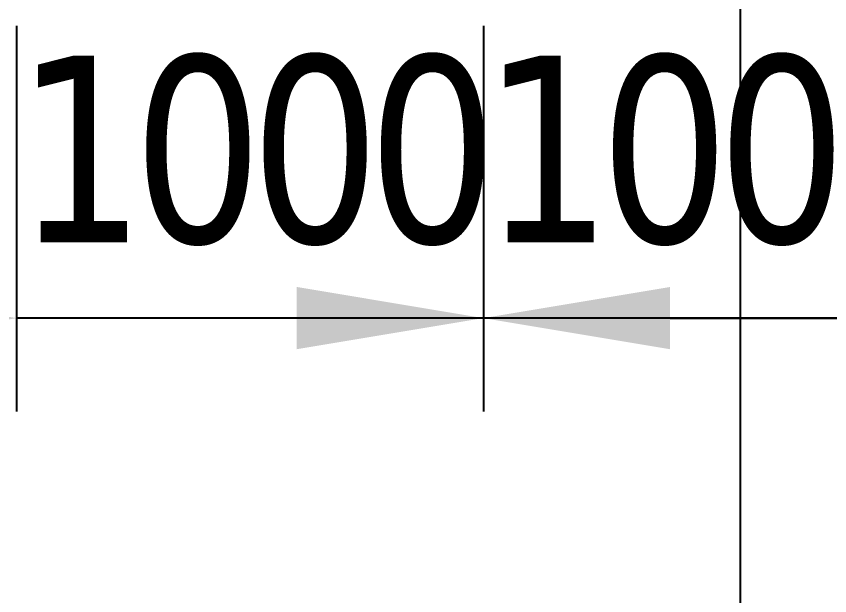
# Model space of a CAD drawing. Header units: millimetres. Extents: x 434053 to 1059003, y -2417481 to 936527.
# Drawn here: x 640069 to 641812, y -2249117 to -2247877 of the extents above; entities that cross this region are included whole.
import ezdxf

# ---------------------------------------------------------------- set-up
doc = ezdxf.new("R2010")
doc.units = ezdxf.units.MM
doc.header["$LTSCALE"] = 1000
doc.header["$MEASUREMENT"] = 0
doc.layers.get('Defpoints').update_dxf_attribs({"color": 6})
doc.layers.add('HZHZNEWPLOTLAYER#@$TT', color=7, linetype='Continuous')
doc.layers.add('S-COLS-PROJ', color=150, linetype='Continuous', lineweight=25)
doc.styles.add('VERDANA', font='verdana.ttf', dxfattribs={"width": 0.8})
doc.dimstyles.new('A1-1-120', dxfattribs={"dimscale": 110, "dimtxt": 4, "dimasz": 4, "dimexe": 2, "dimexo": 2, "dimgap": 1.5, "dimtad": 1, "dimdec": 1, "dimdsep": 46, "dimtxsty": 'VERDANA', "dimcen": 0, "dimdle": 1, "dimclrd": 256, "dimclre": 256, "dimclrt": 2, "dimadec": 0, "dimazin": 0, "dimtfac": 1, "dimtdec": 1, "dimtmove": 0, "dimatfit": 2, "dimfxl": 1, "dimtolj": 1, "dimtzin": 0, "dimlwd": -1, "dimlwe": -1, "dimarcsym": 1})

# ---------------------------------------------------------------- blocks, each defined once
blk = doc.blocks.new('DIMBLOCK87-800_SEC_PODIUM SE')
at = {"transparency": 16777216}
for p, q in [((169135.9, 4269.2), (169135.9, 3443.1)), ((170135.9, 4267.7), (170135.9, 3443.1)), ((168735.9, 3643.1), (168335.9, 3643.1)), ((170135.9, 3643.1), (169135.9, 3643.1)), ((170535.9, 3643.1), (170935.9, 3643.1))]:
    blk.add_line(p, q, dxfattribs=at)
for points in [[(168735.9, 3709.8), (168735.9, 3576.5), (169135.9, 3643.1)], [(170535.9, 3709.8), (170535.9, 3576.5), (170135.9, 3643.1)]]:
    blk.add_solid(points, dxfattribs=at)
at = {"layer": 'Defpoints', "color": 0, "transparency": 16777216}
for p in [(169135.9, 4469.2), (170135.9, 4467.7), (169135.9, 3643.1)]:
    blk.add_point(p, dxfattribs=at)
at = {"color": 2, "transparency": 16777216, "insert": (169635.9, 4001.3), "char_height": 400, "width": 363.363, "attachment_point": 5, "style": 'VERDANA'}
blk.add_mtext('\\A1;{\\T0.9;1000}', dxfattribs=at)
blk = doc.blocks.new('DIMBLOCK88-800_SEC_PODIUM SE')
at = {"transparency": 16777216}
for p, q in [((168135.9, 4269.2), (168135.9, 3443.1)), ((169135.9, 4269.2), (169135.9, 3443.1)), ((167735.9, 3643.1), (167335.9, 3643.1)), ((169135.9, 3643.1), (168135.9, 3643.1)), ((169535.9, 3643.1), (169935.9, 3643.1))]:
    blk.add_line(p, q, dxfattribs=at)
for points in [[(167735.9, 3709.8), (167735.9, 3576.5), (168135.9, 3643.1)], [(169535.9, 3709.8), (169535.9, 3576.5), (169135.9, 3643.1)]]:
    blk.add_solid(points, dxfattribs=at)
at = {"layer": 'Defpoints', "color": 0, "transparency": 16777216}
for p in [(168135.9, 4469.2), (169135.9, 4469.2), (168135.9, 3643.1)]:
    blk.add_point(p, dxfattribs=at)
at = {"color": 2, "transparency": 16777216, "insert": (168635.9, 4001.3), "char_height": 400, "width": 363.363, "attachment_point": 5, "style": 'VERDANA'}
blk.add_mtext('\\A1;{\\T0.9;1000}', dxfattribs=at)
blk = doc.blocks.new('*D412')
at = {"transparency": 16777216}
for p, q in [((167935.9, 4500), (166292.4, 4500)), ((166492.4, 4100), (166492.4, 3700)), ((167935.9, 3300), (166292.4, 3300))]:
    blk.add_line(p, q, dxfattribs=at)
for points in [[(166425.8, 4100), (166559.1, 4100), (166492.4, 4500)], [(166425.8, 3700), (166559.1, 3700), (166492.4, 3300)]]:
    blk.add_solid(points, dxfattribs=at)
at = {"layer": 'Defpoints', "color": 0, "transparency": 16777216}
for p in [(168135.9, 4500), (166492.4, 3300), (168135.9, 3300)]:
    blk.add_point(p, dxfattribs=at)
at = {"color": 2, "transparency": 16777216, "insert": (166134.1, 3900), "char_height": 400, "attachment_point": 5, "rotation": 90, "style": 'VERDANA'}
blk.add_mtext('\\A1;1200', dxfattribs=at)
blk = doc.blocks.new('*D413')
at = {"transparency": 16777216}
for p, q in [((167935.9, 3300), (166292.4, 3300)), ((166492.4, 2900), (166492.4, 400)), ((167935.9, 0), (166292.4, 0))]:
    blk.add_line(p, q, dxfattribs=at)
for points in [[(166425.8, 2900), (166559.1, 2900), (166492.4, 3300)], [(166425.8, 400), (166559.1, 400), (166492.4, 0)]]:
    blk.add_solid(points, dxfattribs=at)
at = {"layer": 'Defpoints', "color": 0, "transparency": 16777216}
for p in [(168135.9, 3300), (166492.4, 0), (168135.9, 0)]:
    blk.add_point(p, dxfattribs=at)
at = {"color": 2, "transparency": 16777216, "insert": (166134.1, 1650), "char_height": 400, "attachment_point": 5, "rotation": 90, "style": 'VERDANA'}
blk.add_mtext('\\A1;3300', dxfattribs=at)
blk = doc.blocks.new('A$C6AE5520D')
at = {"layer": 'S-COLS-PROJ'}
blk.add_line((15727.24, 11365.14), (15727.24, 4215.14), dxfattribs=at)
dim = blk.add_linear_dim(base=(12533.78, 7515.14), p1=(14177.24, 8715.14), p2=(14177.24, 7515.14), angle=90, dimstyle='A1-1-120')
dim.commit()
dim.dimension.update_dxf_attribs({"geometry": '*D412', "text_midpoint": (12533.78, 8115.14), "dimtype": 128, "insert": (-153958.65, 4215.14)})
for base, p1, p2, picture, middle in [((14177.24, 7858.26), (15177.23, 8684.33), (14177.24, 8684.33), 'DIMBLOCK88-800_SEC_PODIUM SE', (14677.23, 7858.26)), ((15177.23, 7858.26), (16177.24, 8682.86), (15177.23, 8684.33), 'DIMBLOCK87-800_SEC_PODIUM SE', (15677.24, 7858.26))]:
    dim = blk.add_linear_dim(base=base, p1=p1, p2=p2, text='{\\T0.9;<>}', dimstyle='A1-1-120')
    dim.commit()
    dim.dimension.update_dxf_attribs({"geometry": picture, "text_midpoint": middle, "dimtype": 128, "insert": (-153958.65, 4215.14)})
dim = blk.add_linear_dim(base=(12533.78, 4215.14), p1=(14177.24, 7515.14), p2=(14177.24, 4215.14), angle=90, dimstyle='A1-1-120')
dim.commit()
dim.dimension.update_dxf_attribs({"geometry": '*D413', "text_midpoint": (12175.45, 5865.14), "insert": (-153958.65, 4215.14)})

msp = doc.modelspace()

# ---------------------------------------------------------------- block references
at = {"layer": 'HZHZNEWPLOTLAYER#@$TT'}
msp.add_blockref('A$C6AE5520D', (625892.3, -2256381.3), dxfattribs=at)

doc.saveas('drawing.dxf')
